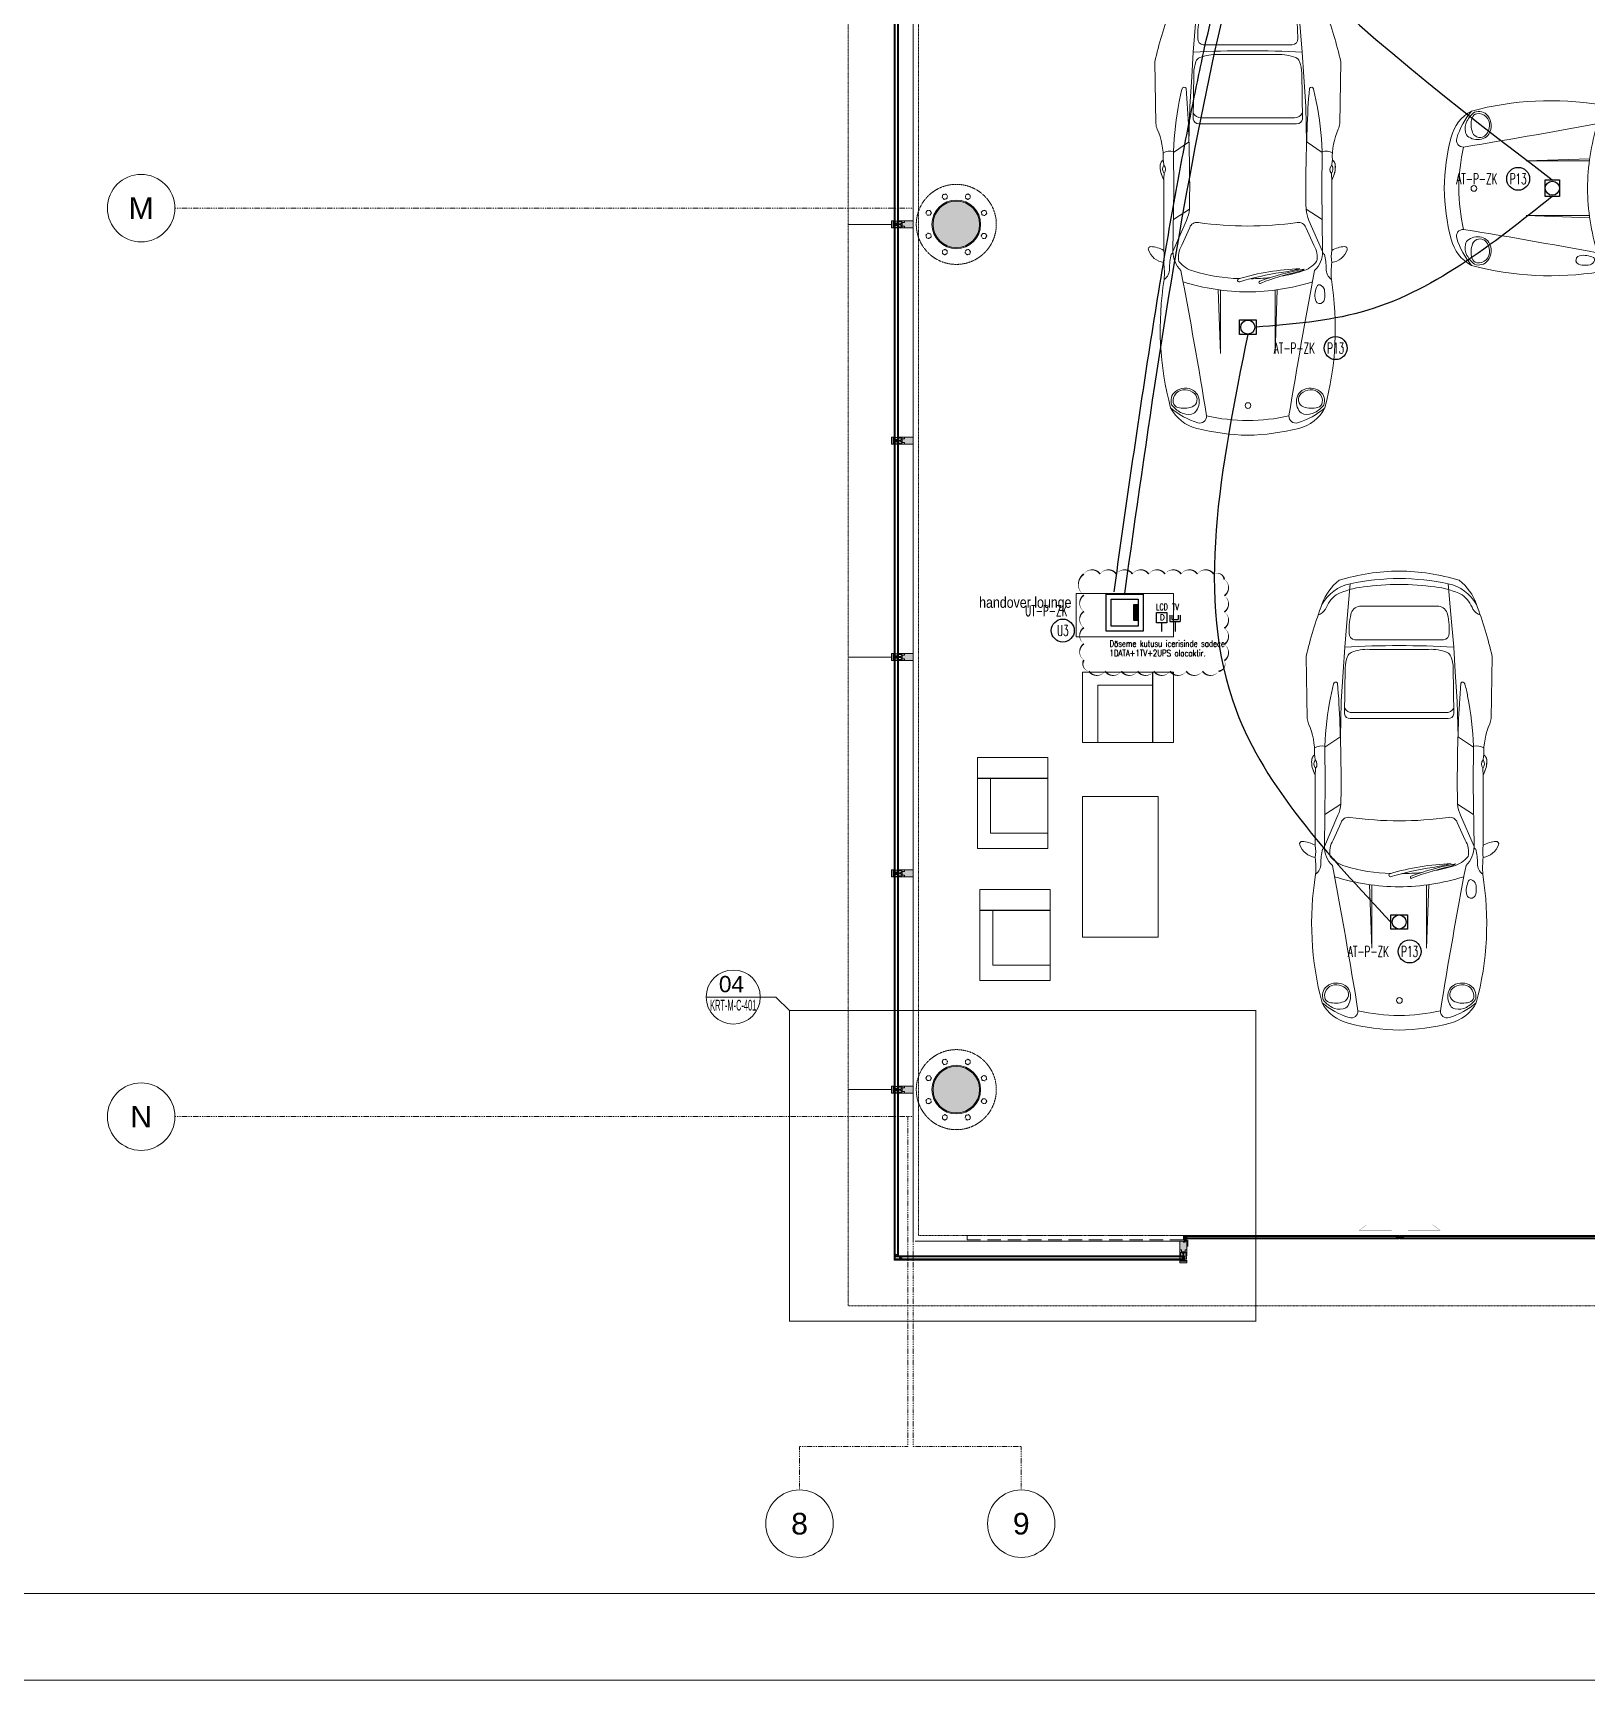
# Model space of a CAD drawing. Extents: x -9058 to 11890, y 0 to 6516.
# Drawn here: x 951 to 2387, y 0 to 1523 of the extents above; entities that cross this region are included whole.
import ezdxf
from ezdxf.enums import TextEntityAlignment as Align

# ---------------------------------------------------------------- set-up
doc = ezdxf.new("R2010")
doc.units = 0
doc.header["$MEASUREMENT"] = 0
for name, pattern in [('DASHDOT', [1, 0.5, -0.25, 0, -0.25]), ('DOT2', [0.125, 0, -0.125]), ('HIDDEN', [0.375, 0.25, -0.125]), ('HIDDEN2', [4.7625, 3.175, -1.5875])]:
    doc.linetypes.add(name, pattern=pattern)
doc.layers.get('0').update_dxf_attribs({"color": 9, "lineweight": 9})
for name, color, linetype, lineweight in [('01', 9, 'Continuous', 9), ('03S', 255, 'Continuous', 9), ('04', 9, 'Continuous', 9), ('05', 9, 'Continuous', 9), ('06C', 9, 'Continuous', 9), ('06D', 9, 'Continuous', 9), ('10', 9, 'Continuous', 9), ('11', 9, 'Continuous', 9), ('15', 9, 'Continuous', 9), ('20', 9, 'DOT2', 9), ('21', 9, 'Continuous', 9), ('24', 9, 'DASHDOT', 9), ('40A', 9, 'Continuous', 9), ('E-DATA LCD EKRAN', 7, 'Continuous', 30), ('E-DATA PRİZİ (RJ45)', 7, 'Continuous', 30), ('E-KABLO', 7, 'Continuous', 30), ('E-KUVVET', 7, 'Continuous', 30), ('E-YAZI', 7, 'Continuous', 30)]:
    doc.layers.add(name, color=color, linetype=linetype, lineweight=lineweight)
doc.styles.add('$1$Arial', font='arial.ttf', dxfattribs={"height": 2.5})
doc.styles.add('Arial', font='arial.ttf', dxfattribs={"height": 2.5})
doc.styles.add('E-YAZI', font='txttw.shx')
doc.styles.add('MuuM_TEXT-STANDART', font='ARIALN.TTF')

# ---------------------------------------------------------------- blocks, each defined once
blk = doc.blocks.new('p-prs-kolon-02')
h = blk.add_hatch(color=255)
h.dxf.hatch_style = 1
edge = h.paths.add_edge_path()
edge.add_arc((0, 0), 22.5, 0, 360)
for radius in [22.5, 21.5]:
    blk.add_circle((0, 0), radius)
at = {"layer": '20', "linetype": 'HIDDEN'}
for points in [[(-12.5, 27.5), (-9.9, 28.1), (-8.1, 26.3), (-8.8, 23.8), (-11.3, 23.1), (-13.1, 25), (-12.5, 27.5)], [(10.6, 28.2), (12.9, 26.9), (12.9, 24.3), (10.6, 23), (8.4, 24.3), (8.4, 26.9), (10.6, 28.2)], [(-28.2, 10.6), (-26.9, 12.9), (-24.3, 12.9), (-23, 10.6), (-24.3, 8.4), (-26.9, 8.4), (-28.2, 10.6)], [(27.5, 12.5), (28.1, 9.9), (26.3, 8.1), (23.8, 8.8), (23.1, 11.3), (25, 13.1), (27.5, 12.5)], [(-27.5, -12.5), (-28.1, -9.9), (-26.3, -8.1), (-23.8, -8.8), (-23.1, -11.3), (-25, -13.1), (-27.5, -12.5)], [(28.2, -10.6), (26.9, -12.9), (24.3, -12.9), (23, -10.6), (24.3, -8.4), (26.9, -8.4), (28.2, -10.6)], [(-10.6, -28.2), (-12.9, -26.9), (-12.9, -24.3), (-10.6, -23), (-8.4, -24.3), (-8.4, -26.9), (-10.6, -28.2)], [(12.5, -27.5), (9.9, -28.1), (8.1, -26.3), (8.8, -23.8), (11.3, -23.1), (13.1, -25), (12.5, -27.5)]]:
    blk.add_lwpolyline(points, dxfattribs=at)
blk.add_circle((0, 0), 37, dxfattribs=at)
blk = doc.blocks.new('p-dog-profil_kapali')
at = {"layer": '03S'}
h = blk.add_hatch(color=256, dxfattribs=at)
h.dxf.hatch_style = 1
h.paths.add_polyline_path([(-3.2, 0), (3.2, 0), (3.2, -13.5), (2.2, -13.5), (2.2, -10.5), (1.5, -10.5), (0.5, -11.5), (0.5, -13.5), (1, -13.5), (1, -14.5), (3, -14.5), (3, -16.5), (1, -16.5), (1, -18.5), (1.8, -18.5), (1.8, -17.5), (3.2, -17.5), (3.2, -20), (-3.2, -20), (-3.2, -17.5), (-1.8, -17.5), (-1.8, -18.5), (-1, -18.5), (-1, -16.5), (-3, -16.5), (-3, -14.5), (-1, -14.5), (-1, -13.5), (-0.5, -13.5), (-0.5, -11.5), (-1.5, -10.5), (-2.3, -10.5), (-2.3, -13.5), (-3.2, -13.5)])
for p in [(3, -15.2), (3, -15.8)]:
    blk.add_point(p)
at = {"layer": '10'}
for points in [[(3.2, -10.5), (-3.2, -10.5), (-3.2, 0), (3.2, 0)], [(-1, -13.5), (1, -13.5), (1, -18.5), (-1, -18.5)], [(3.2, -20), (-3.2, -20), (-3.2, -18.5), (3.2, -18.5)]]:
    blk.add_lwpolyline(points, close=True, dxfattribs=at)
for points in [[(-3.3, -10.5), (-2.3, -10.5), (-2.3, -13.5), (-3.2, -13.5)], [(-3.2, -8), (-3.2, -8), (-1.8, -8), (-1.8, -10.5)], [(-3.2, -10.5), (-3.2, -10.5), (3.2, -10.5)], [(-3.2, -13.5), (-3.2, -10.5)], [(-1, -14.5), (-1, -14.5), (-3, -14.5), (-3, -16.5), (-1, -16.5)], [(1.8, -10), (-1.8, -10)], [(-0.5, -17.5), (-0.5, -17.5), (-0.5, -11.5), (-1.5, -10.5), (-1.5, -10.5)], [(1.5, -10.5), (1.5, -10.5), (0.5, -11.5), (0.5, -17.5)], [(1, -14.5), (1, -14.5), (3, -14.5), (3, -16.5), (1, -16.5)], [(3.2, -8), (3.2, -8), (1.8, -8), (1.8, -10.5)], [(3.2, -10.5), (2.2, -10.5), (2.2, -13.5), (3.2, -13.5), (3.2, -10.5)], [(-3.2, -18.5), (-3.2, -17.5), (-1.8, -17.5), (-1.8, -18.5)], [(1, -18.5), (1, -17.5), (-1, -17.5), (-1, -18.5)], [(1.8, -18.5), (1.8, -17.5), (3.2, -17.5), (3.2, -18.5)]]:
    blk.add_lwpolyline(points, dxfattribs=at)
blk = doc.blocks.new('p-cph_cam_dyn1806')
at = {"layer": '06C'}
blk.add_lwpolyline([(-119.75, 0), (1777, 0)], dxfattribs=at)
at = {"layer": '15'}
for points in [[(-122, -14), (1791.5, -14)], [(-120, -14.5), (1791.5, -14.5)], [(-119.75, -13.5), (1791.5, -13.5)], [(-122, -17), (1794, -17)], [(-120, -16.5), (1793.5, -16.5)], [(-119.75, -17.5), (1794.5, -17.5)]]:
    blk.add_lwpolyline(points, dxfattribs=at)
at = {"layer": '20', "linetype": 'HIDDEN', "ltscale": 2}
for points in [[(837, -60), (837, -20)], [(1237, -60), (1237, -20)], [(1637, -60), (1637, -20)]]:
    blk.add_lwpolyline(points, dxfattribs=at)
for p in [(837, 0), (1037, 0), (1237, 0), (1437, 0), (1637, 0)]:
    blk.add_blockref('p-dog-profil_kapali', p)
blk = doc.blocks.new('p-cph_cam_dyn1804')
at = {"layer": '06C'}
blk.add_lwpolyline([(11.7, 0), (256.5, 0)], dxfattribs=at)
at = {"layer": '15'}
for points in [[(9.5, -13.5), (271.9, -13.5)], [(9.5, -14), (271, -14)], [(9.5, -14.5), (271, -14.5)], [(9.5, -16.5), (274.9, -16.5)], [(9.5, -17), (275.4, -17)], [(9.5, -17.5), (275.9, -17.5)]]:
    blk.add_lwpolyline(points, dxfattribs=at)
blk.add_blockref('p-dog-profil_kapali', (8.5, 0))
blk = doc.blocks.new('p-cephe-kose-birlesim')
at = {"layer": '10'}
for points in [[(1, 3), (1, 5), (3, 5), (3, 3)], [(1, 4.3), (1.7, 4.3), (1.7, 3)], [(5, 1), (5, 3), (1, 3), (1, 1), (5, 1)], [(2.3, 3), (2.3, 4.3), (3, 4.3)], [(4, 3), (4, 4), (5, 4), (5, 3)], [(5, 1), (7, 1), (7, 3), (5, 3)], [(6.2, 3), (6.2, 2.3), (5, 2.3)], [(6.2, 1), (6.2, 1.7), (5, 1.7)]]:
    blk.add_lwpolyline(points, dxfattribs=at)
blk = doc.blocks.new('*U993')
blk.add_blockref('p-cephe-kose-birlesim', (-1, -5))
blk = doc.blocks.new('*U990')
at = {"layer": '03S'}
h = blk.add_hatch(color=256, dxfattribs=at)
h.dxf.hatch_style = 1
h.paths.add_polyline_path([(-200, 5.1), (-197.5, 5.1), (-197.5, 2.1), (-200, 2.1)])
h = blk.add_hatch(color=256, dxfattribs=at)
h.dxf.hatch_style = 1
h.paths.add_polyline_path([(-199.5, 2.1), (-200, 2.1), (-200, 1.6), (-199.5, 1.6)])
h = blk.add_hatch(color=256, dxfattribs=at)
h.dxf.hatch_style = 1
h.paths.add_polyline_path([(-197.5, 1.6), (-200, 1.6), (-200, 1.1), (-197.5, 1.1)])
h = blk.add_hatch(color=256, dxfattribs=at)
h.dxf.hatch_style = 1
h.paths.add_polyline_path([(-197.2, 1), (-198.3, 1), (-198.3, 0.6), (-197.2, 0.6)])
h = blk.add_hatch(color=256, dxfattribs=at)
h.dxf.hatch_style = 1
h.paths.add_polyline_path([(-197.5, 4.4), (-196, 4.4), (-196, 5.1), (-197.5, 5.1)])
h = blk.add_hatch(color=256, dxfattribs=at)
h.dxf.hatch_style = 1
h.paths.add_polyline_path([(-197.5, 2.1), (-196, 2.1), (-196, 2.8), (-197.5, 2.8)])
h = blk.add_hatch(color=256, dxfattribs=at)
h.dxf.hatch_style = 1
h.paths.add_polyline_path([(-4.5, 5.1), (-4.5, 4.4), (-3, 4.4), (-3, 5.1)])
h = blk.add_hatch(color=256, dxfattribs=at)
h.dxf.hatch_style = 1
h.paths.add_polyline_path([(-3, 2.8), (-4.5, 2.8), (-4.5, 2.1), (-3, 2.1)])
h = blk.add_hatch(color=256, dxfattribs=at)
h.dxf.hatch_style = 1
h.paths.add_polyline_path([(-0.5, 5.1), (-3, 5.1), (-3, 4.4), (-3, 2.1), (-0.5, 2.1)])
h = blk.add_hatch(color=256, dxfattribs=at)
h.dxf.hatch_style = 1
h.paths.add_polyline_path([(0.5, 5.1), (3, 5.1), (3, 4.4), (3, 2.1), (0.5, 2.1)])
h = blk.add_hatch(color=256, dxfattribs=at)
h.dxf.hatch_style = 1
h.paths.add_polyline_path([(3, 5.1), (3, 4.4), (4.5, 4.4), (4.5, 5.1)])
h = blk.add_hatch(color=256, dxfattribs=at)
h.dxf.hatch_style = 1
h.paths.add_polyline_path([(3, 2.1), (4.5, 2.1), (4.5, 2.8), (3, 2.8)])
h = blk.add_hatch(color=256, dxfattribs=at)
h.dxf.hatch_style = 1
h.paths.add_polyline_path([(197.5, 4.4), (196, 4.4), (196, 5.1), (197.5, 5.1)])
h = blk.add_hatch(color=256, dxfattribs=at)
h.dxf.hatch_style = 1
h.paths.add_polyline_path([(197.5, 2.1), (196, 2.1), (196, 2.8), (197.5, 2.8)])
h = blk.add_hatch(color=256, dxfattribs=at)
h.dxf.hatch_style = 1
h.paths.add_polyline_path([(197.2, 1), (198.3, 1), (198.3, 0.6), (197.2, 0.6)])
h = blk.add_hatch(color=256, dxfattribs=at)
h.dxf.hatch_style = 1
h.paths.add_polyline_path([(200, 5.1), (197.5, 5.1), (197.5, 2.1), (200, 2.1)])
h = blk.add_hatch(color=256, dxfattribs=at)
h.dxf.hatch_style = 1
h.paths.add_polyline_path([(200, 1.1), (200, 1.6), (197.5, 1.6), (197.5, 1.1)])
h = blk.add_hatch(color=256, dxfattribs=at)
h.dxf.hatch_style = 1
h.paths.add_polyline_path([(199.5, 2.1), (199.5, 1.6), (200, 1.6), (200, 2.1)])
for points in [[(-199.5, 2.1), (-199.5, 1.6)], [(199.5, 2.1), (199.5, 1.6)]]:
    blk.add_lwpolyline(points)
at = {"layer": '06D'}
for p, q in [((-4.5, 5.1), (-196, 5.1)), ((-4.5, 2.1), (-196, 2.1)), ((4.5, 5.1), (196, 5.1)), ((4.5, 2.1), (196, 2.1))]:
    blk.add_line(p, q, dxfattribs=at)
at = {"layer": '06D', "const_width": 0.2}
for points in [[(-7.5, 10.1), (-37.5, 10.1), (-30.5, 15.1)], [(7.5, 10.1), (37.5, 10.1), (30.5, 15.1)]]:
    blk.add_lwpolyline(points, dxfattribs=at)
at = {"layer": '10'}
for points in [[(-200.3, -0.8), (-198.3, -0.8), (-198.3, 1)], [(-196, 5.1), (-200, 5.1), (-200, 1.1), (-197.5, 1.1), (-197.5, 1.6), (-200, 1.6)], [(-199.4, 1), (-196, 1), (-196, -5)], [(-198.3, 0.6), (-197.2, 0.6), (-197.2, 1)], [(-197.5, 2.1), (-196, 2.1), (-196, 2.8), (-197.5, 2.8), (-197.5, 2.1)], [(-3, 5.1), (-4.5, 5.1), (-4.5, 4.4), (-3, 4.4), (-3, 5.1)], [(-3, 2.8), (-4.5, 2.8), (-4.5, 2.1), (-3, 2.1), (-3, 2.8)], [(3, 5.1), (4.5, 5.1), (4.5, 4.4), (3, 4.4), (3, 5.1)], [(3, 2.8), (4.5, 2.8), (4.5, 2.1), (3, 2.1), (3, 2.8)], [(198.9, 1), (195.5, 1), (195.5, -5)], [(196, 5.1), (200, 5.1), (200, 1.1), (197.5, 1.1), (197.5, 1.6), (200, 1.6)], [(197.5, 2.1), (196, 2.1), (196, 2.8), (197.5, 2.8), (197.5, 2.1)], [(198.3, 0.6), (197.2, 0.6), (197.2, 1)], [(200.3, -0.8), (198.3, -0.8), (198.3, 1)]]:
    blk.add_lwpolyline(points, dxfattribs=at)
for points in [[(-200, 5.1), (-197.5, 5.1), (-197.5, 2.1), (-200, 2.1)], [(-0.5, 2.1), (-3, 2.1), (-3, 5.1), (-0.5, 5.1)], [(0.5, 2.1), (3, 2.1), (3, 5.1), (0.5, 5.1)], [(200, 5.1), (197.5, 5.1), (197.5, 2.1), (200, 2.1)]]:
    blk.add_lwpolyline(points, close=True, dxfattribs=at)
at = {"layer": '11'}
for points in [[(-3.4, 3), (-3.4, 4.2), (-197, 4.2), (-197, 3), (-3.4, 3)], [(3.4, 3), (3.4, 4.2), (197, 4.2), (197, 3), (3.4, 3)]]:
    blk.add_lwpolyline(points, dxfattribs=at)
at = {"layer": '20', "linetype": 'HIDDEN', "ltscale": 50}
for points in [[(-200, 5.1), (-400, 5.1), (-400, 1.1), (-200, 1.1)], [(200, 5.1), (400, 5.1), (400, 1.1), (200, 1.1)]]:
    blk.add_lwpolyline(points, dxfattribs=at)
blk = doc.blocks.new('0_detailbox1')
blk.add_lwpolyline([(10.41, -2.5), (7.91, 0), (-5, 0)])
blk.add_circle((0, 0), 5)
at = {"style": 'Arial'}
blk.add_attdef('DETAYADI', text='', height=3, dxfattribs=at).set_placement((0, 0), align=Align.BOTTOM_CENTER)
blk.add_attdef('PAFTAADI', text='', height=2, dxfattribs=at).set_placement((0, -0.5), align=Align.TOP_CENTER)
blk = doc.blocks.new('*U743')
blk.add_lwpolyline([(20, 20), (-110, 20), (-110, -50), (20, -50), (20, 20)])
blk = doc.blocks.new('p-koltuk-lounge')
at = {"layer": '05'}
for points in [[(-30.5, -13.3), (-30.5, -66.3), (-44.5, -66.3), (-44.5, -1.3), (-30.5, -1.3)], [(-30.5, -13.3), (-30.5, -66.3), (20, -66.3), (20, -1.3), (-30.5, -1.3)], [(-30.5, -13.3), (20, -13.3), (20, -1.3), (-30.5, -1.3)]]:
    blk.add_lwpolyline(points, dxfattribs=at)
blk.add_lwpolyline([(20.5, -66.3), (39.5, -66.3), (39.5, -1.3), (20.5, -1.3)], close=True, dxfattribs=at)
blk = doc.blocks.new('*U744')
blk.add_lwpolyline([(55, 15), (-35, 15), (-35, -25), (55, -25), (55, 15)])
blk = doc.blocks.new('p-waitinglounge')
at = {"layer": '05'}
for name, p, rotation in [('*U744', (-170.3, 352.7), 180), ('p-koltuk-lounge', (-317.7, 186.6), 90), ('*U743', (-199.3, 170), 90), ('p-koltuk-lounge', (-315.6, 64.5), 90)]:
    blk.add_blockref(name, p, dxfattribs=dict(at, rotation=rotation))
blk.add_blockref('p-koltuk-lounge', (-174.8, 306.3), dxfattribs=at)
blk = doc.blocks.new('prs-plan')
for points in [[(325, 0, 0.073985), (239, 554, 0.153936), (16, 714, 0.035069), (-466, 860), (-1037, 850, 0.080758), (-1089, 837, -0.111291), (-1375, 782, 0.222022), (-1420, 809, 0.155977), (-1555, 777), (-2211, 777, 0.115278), (-2175, 896, 0.541385), (-2206, 919, 0.273922), (-2323, 777, -0.044974), (-2479, 773, 0.105774), (-3667, 713, 0.212201), (-3856, 472, 0.055723), (-3920, 0, 0.055723), (-3856, -472, 0.212201), (-3667, -713, 0.105774), (-2479, -773, -0.044974), (-2323, -777, 0.273922), (-2206, -919, 0.541385), (-2175, -896, 0.115278), (-2211, -777), (-1555, -777, 0.155977), (-1420, -809, 0.222022), (-1375, -782, -0.111291), (-1089, -837, 0.080758), (-1037, -850), (-466, -860, 0.035069), (16, -714, 0.153936), (239, -554, 0.073985)], [(16, -714, -0.035069), (-466, -860), (-1037, -850, -0.080758), (-1089, -837, 0.111291), (-1375, -782, -0.231444), (-1423, -809, -0.153464), (-1555, -777), (-2211, -777, -0.115278), (-2175, -896, -0.541385), (-2206, -919, -0.273922), (-2323, -777, 0.044974), (-2479, -773, -0.105774), (-3667, -713, -0.212201), (-3856, -472, -0.055723), (-3920, 0, -0.055723), (-3856, 472, -0.212201), (-3667, 713, -0.105774), (-2479, 773, 0.044974), (-2323, 777, -0.273922), (-2206, 919, -0.541385), (-2175, 896, -0.115278), (-2211, 777), (-1555, 777, -0.153464), (-1423, 809, -0.231444), (-1375, 782, 0.111291), (-1089, 837, -0.080758), (-1037, 850), (-466, 860, -0.035069), (16, 714, -0.153936), (239, 554, -0.073985), (325, 0, -0.073985), (239, -554, -0.153936)], [(-3507, 501, 0.318262), (-3515, 669, 0.336631), (-3640, 702, 0.107863), (-3709, 621, 0.176217), (-3724, 519, 0.204198), (-3692, 473, 0.234058), (-3559, 459, 0.162353)], [(-3534, 494, 0.163341), (-3500, 577, 0.213722), (-3531, 661, 0.243766), (-3617, 689, 0.291481), (-3662, 649, 0.158425), (-3657, 514, 0.556548)], [(-1039, 0), (-1039, -452, 0.388823), (-996, -505), (-571, -500, 0.078172), (-465, -479, 0.196108), (-427, -443, 0.096829), (-399, -274), (-399, 0), (-399, 274, 0.096829), (-427, 443, 0.196108), (-465, 479, 0.078172), (-571, 500), (-996, 505, 0.388823), (-1039, 452)], [(-310, 0), (-310, -411, 0.407574), (-250, -463), (-171, -461, 0.03281), (-76, -447, 0.311096), (0, -366), (0, 0), (0, 366, 0.311096), (-76, 447, 0.03281), (-171, 461), (-250, 463, 0.407574), (-310, 411)], [(-2381, -481, 0.066931), (-2474, 85, 1.115799), (-2500, 74, -0.036962), (-2415, -309, 0.02456)], [(-2496, -110, -0.043566), (-2383, -521, -0.084927), (-2410, -455, 0.037508), (-2512, -123, -1.353737)], [(-3507, -501, -0.318262), (-3515, -669, -0.336631), (-3640, -702, -0.107863), (-3709, -621, -0.176217), (-3724, -519, -0.204198), (-3692, -473, -0.234058), (-3559, -459, -0.162353)], [(-3534, -494, -0.163341), (-3500, -577, -0.213722), (-3531, -661, -0.243766), (-3617, -689, -0.291481), (-3662, -649, -0.158425), (-3657, -514, -0.556548)], [(-2530, -669, 0.383263), (-2540, -641, 0.054412), (-2600, -623, 0.109062), (-2669, -625, 0.400423), (-2701, -674, 0.320332), (-2644, -712, 0.05979), (-2571, -708, 0.197788)]]:
    blk.add_lwpolyline(points, format="xyb", close=True)
for points in [[(-2479, 773, 0.242846), (-2380, 724, -0.066443), (-2247, 708, 0.284222), (-2222, 692, 0.284222)], [(-1295, 688, 0.192613), (-1311, 783, 0.192613)], [(-3667, 713, 0.101535), (-3804, 461, 0.52292), (-3741, 381, 0.007101), (-2397, 618, -0.204495), (-2222, 692), (-1644, 685), (-1295, 688, -0.038718), (-833, 633, -0.010841), (-718, 608, -0.648), (-711, 571, -0.015753), (-1092, 548, -0.014486), (-1829, 539, -0.071916), (-1933, 566), (-2222, 692)], [(-2449, -305, 0.031083), (-2404, -500, 0.14503), (-2314, -637, 0.190771), (-2163, -611), (-2000, -537, 0.400838), (-1954, -456, -0.031829), (-1985, 0, -0.031829), (-1954, 456, 0.400838), (-2000, 537), (-2163, 611, 0.190771), (-2314, 637, 0.14503), (-2404, 500, 0.06672), (-2471, 77)], [(-84, -751, -0.178742), (-28, -682, 0.128631), (105, -582, 0.089194), (178, -330, 0.036776), (200, 0, 0.036776), (178, 330, 0.089194), (105, 582, 0.128631), (-28, 682, -0.178742), (-84, 751)], [(16, 714, -0.211518), (208, 453, -0.047818), (256, 0, -0.047818), (208, -453, -0.211518), (16, -714, -0.211518)], [(-2502, -598, -0.070312), (-2595, 0, -0.070312), (-2502, 598)], [(-1214, -544), (-880, -536), (-607, -518), (-378, -504, 0.016855), (-365, 0, 0.016855), (-378, 504), (-607, 518), (-880, 536), (-1214, 544)], [(-943, -504, -0.278411), (-984, -432), (-984, 0), (-984, 432, -0.278411), (-943, 504)], [(-3741, -381, -0.051873), (-3784, 0, -0.051873), (-3741, 381)], [(-2472, -27, 0.027717), (-2463, -205, 0.14503)], [(-3667, -713, -0.101535), (-3804, -461, -0.52292), (-3741, -381, -0.007101), (-2397, -618, 0.204495), (-2222, -692), (-1644, -685), (-1295, -688, 0.038718), (-833, -633, 0.010841), (-718, -608, 0.648), (-711, -571, 0.015753), (-1092, -548, 0.014486), (-1829, -539, 0.071916), (-1933, -566), (-2222, -692)], [(-2479, -773, -0.242846), (-2380, -724, 0.066443), (-2247, -708, -0.284222), (-2222, -692, -0.284222)], [(-1295, -688, -0.192613), (-1311, -783, -0.192613)]]:
    blk.add_lwpolyline(points, format="xyb")
for points in [[(-1829, 539), (-1926, 688)], [(-1210, 548), (-1305, 688)], [(208, 453), (-77, 479), (-378, 504)], [(-2577, 253), (-3163, 253), (-2574, 273)], [(-2577, -253), (-3163, -253), (-2574, -273)], [(208, -453), (-77, -479), (-378, -504)], [(-1829, -539), (-1926, -688)], [(-1210, -548), (-1305, -688)]]:
    blk.add_lwpolyline(points)
blk.add_circle((-3645, -2), 26.6)
for centre, radius, start, end in [((-2267, 1072), 300, 259.298, 280.702), ((-1480, 1337), 564, 262.3343, 268.0614), ((-1459, 726), 61.9, 53.34, 130.5245), ((-1462, 820), 60, 231.9068, 311.9577), ((-1480, 1337), 564, 275.8996, 280.6987), ((-1462, -820), 60, 48.0423, 128.0932), ((-2267, -1072), 300, 79.298, 100.702), ((-1480, -1337), 564, 91.9386, 97.6657), ((-1459, -726), 61.9, 229.4755, 306.66), ((-1480, -1337), 564, 79.3013, 84.1004)]:
    blk.add_arc(centre, radius, start, end)
blk = doc.blocks.new('$0$0_aks')
at = {"linetype": 'Continuous'}
blk.add_circle((0, 0), 3.12, dxfattribs=at)
at = {"style": '$1$Arial'}
blk.add_attdef('AKS', text='', height=2.5, dxfattribs=at).set_placement((0, 0), align=Align.MIDDLE_CENTER)
blk = doc.blocks.new('AKS')
at = {"layer": '24', "ltscale": 2}
for points in [[(1062.5, 1345.9), (1745.1, 1345.9)], [(1062.5, 505.9), (1745.1, 505.9)], [(1740.1, 505.9), (1740.1, 200.8)], [(1745.1, 505.9), (1745.1, 200.8)], [(1740.1, 200.8), (1640.1, 200.8), (1640.1, 160.8)], [(1745.1, 200.8), (1845.1, 200.8), (1845.1, 160.8)]]:
    blk.add_lwpolyline(points, dxfattribs=at)
at = {"layer": '24'}
ref = blk.add_blockref('$0$0_aks', (1031.3, 1345.9), dxfattribs=dict(at, xscale=10, yscale=10, zscale=10))
ref.add_attrib('AKS', 'M', dxfattribs={"layer": '0', "height": 20, "style": '$1$Arial'}).set_placement((1031.3, 1345.9), align=Align.MIDDLE_CENTER)
ref = blk.add_blockref('$0$0_aks', (1031.3, 505.9), dxfattribs=dict(at, xscale=10, yscale=10, zscale=10))
ref.add_attrib('AKS', 'N', dxfattribs={"layer": '0', "height": 20, "style": '$1$Arial'}).set_placement((1031.3, 505.9), align=Align.MIDDLE_CENTER)
ref = blk.add_blockref('$0$0_aks', (1640.1, 129.6), dxfattribs=dict(at, xscale=10, yscale=10, zscale=10))
ref.add_attrib('AKS', '8', dxfattribs={"layer": '0', "height": 20, "style": '$1$Arial'}).set_placement((1640.1, 129.6), align=Align.MIDDLE_CENTER)
ref = blk.add_blockref('$0$0_aks', (1845.1, 129.6), dxfattribs=dict(at, xscale=10, yscale=10, zscale=10))
ref.add_attrib('AKS', '9', dxfattribs={"layer": '0', "height": 20, "style": '$1$Arial'}).set_placement((1845.1, 129.6), align=Align.MIDDLE_CENTER)
blk = doc.blocks.new('E-YER DOSEME BUATI')
at = {"layer": 'E-KUVVET', "color": 6}
blk.add_lwpolyline([(-7.75, 6.75), (7.75, 6.75), (7.75, -6.75), (-7.75, -6.75)], close=True, dxfattribs=at)
blk.add_circle((0, 0), 6.5, dxfattribs=at)
blk = doc.blocks.new('E-DÖŞEME BUAT')
at = {"layer": 'E-YAZI'}
h = blk.add_hatch(color=5, dxfattribs=at)
h.dxf.hatch_style = 1
h.paths.add_polyline_path([(-9.9, 8.7), (-24.1, 8.7), (-24.1, 4.5), (-9.9, 4.5)])
at = {"layer": 'E-YAZI', "color": 3}
blk.add_lwpolyline([(-34, 34), (0, 34), (0, 0), (-34, 0)], close=True, dxfattribs=at)
at = {"layer": 'E-YAZI', "color": 5}
for points in [[(-29.5, 29.5), (-4.5, 29.5), (-4.5, 4.5), (-29.5, 4.5)], [(-24.1, 4.5), (-9.9, 4.5), (-9.9, 8.7), (-24.1, 8.7)]]:
    blk.add_lwpolyline(points, close=True, dxfattribs=at)
blk = doc.blocks.new('E-LCD+TV')
at = {"layer": 'E-DATA PRİZİ (RJ45)', "color": 1}
for p, q in [((0, 0), (0, 42)), ((38.5, 77.5), (38.5, 48)), ((38.5, 48), (87.6, 48)), ((48.3, 77.5), (48.3, 57.8)), ((48.3, 57.8), (77.8, 57.8)), ((63, 48), (63, 0)), ((77.8, 77.5), (77.8, 57.8)), ((87.6, 77.5), (87.6, 48))]:
    blk.add_line(p, q, dxfattribs=at)
blk.add_lwpolyline([(-24.6, 89.6), (24.6, 89.6), (24.6, 42), (-24.6, 42)], close=True, dxfattribs=at)
at = {"layer": 'E-DATA PRİZİ (RJ45)', "color": 1, "style": 'E-YAZI'}
blk.add_text('D', height=25.6, dxfattribs=at).set_placement((-8.8, 54.6))
at = {"layer": 'E-YAZI', "color": 1, "style": 'E-YAZI', "width": 0.7}
for s, p in [('LCD', (-27, 101.6)), ('TV', (49, 101.6))]:
    blk.add_text(s, height=30, dxfattribs=at).set_placement(p)

msp = doc.modelspace()

# ---------------------------------------------------------------- linework, layer by layer
at = {"layer": '20'}
for points in [[(2685.06, 615.13), (2685.06, 345.87), (1705.06, 345.87), (1705.06, 2309.12), (1745.06, 2309.12)], [(1770.06, 2302.62), (1770.06, 410.87), (2620.06, 410.87), (2620.06, 613.93), (2655.06, 613.93)]]:
    msp.add_lwpolyline(points, dxfattribs=at)
at = {"layer": '21', "linetype": 'HIDDEN2', "ltscale": 0.1, "const_width": 1}
msp.add_lwpolyline([(1650.83, 618.98), (2081.99, 618.98), (2081.99, 331.85), (1650.83, 331.85)], close=True, dxfattribs=at)
at = {"layer": '40A'}
for points in [[(5945, 4205), (0, 4205), (0, 0), (5945, 0)], [(5405.06, 80), (80, 80), (80, 4125), (5405.06, 4125)]]:
    msp.add_lwpolyline(points, close=True, dxfattribs=at)
at = {"layer": 'E-KABLO', "color": 7, "linetype": 'Continuous'}
for centre in [(2324.57, 1388, 0), (2155.8, 1231.46, 0), (1903.51, 970.35, 0), (2224.26, 673.63, 0)]:
    msp.add_circle(centre, 10.61, dxfattribs=at)
at = {"layer": 'E-KABLO', "color": 6}
for points in [[(2074.56, 2160.87), (1984.61, 1834.81), (2356.15, 1387.05)], [(2356.15, 1371.55), (2179.34, 1264.73), (2082.31, 1250.87)], [(2074.56, 1244.12), (2063.75, 896.67), (2206.81, 700.87)]]:
    msp.add_spline(points, degree=3, dxfattribs=at)
at = {"layer": 'E-KABLO', "color": 4}
msp.add_open_spline([(1950.91, 1006.02), (1955.77, 1040.45), (1960.63, 1074.88), (1975.56, 1178.22), (1985.95, 1247.15), (2002.25, 1343.08), (2007.03, 1370.03), (2015.56, 1415.67), (2019.17, 1434.35), (2026.68, 1471.73), (2030.58, 1490.43), (2042.91, 1546.43), (2051.98, 1583.63), (2067.46, 1638.22), (2072.84, 1655.95), (2090.13, 1708.73), (2103.17, 1743.34), (2124.43, 1791.01), (2130.99, 1804.81), (2146.17, 1834.64), (2154.94, 1850.56), (2173.12, 1881.98), (2182.55, 1897.5), (2201.2, 1927.5), (2210.42, 1942.01), (2219.62, 1956.48), (2219.62, 1956.48), (2219.62, 1956.48), (2219.62, 1956.48), (2222.43, 1960.91), (2225.24, 1965.34), (2228.06, 1969.77)], degree=3, knots=[0, 0, 0, 0, 104.6067401, 104.6067401, 313.8202203, 313.8202203, 395.5360428, 395.5360428, 452.1643854, 452.1643854, 508.792728, 508.792728, 622.0494133, 622.0494133, 677.0392468, 677.0392468, 787.0189139, 787.0189139, 832.4942443, 832.4942443, 886.5781796, 886.5781796, 940.6621148, 940.6621148, 991.9573871, 991.9573871, 991.9573871, 991.9574613, 991.9574613, 991.9574613, 1007.6472617, 1007.6472617, 1007.6472617, 1007.6472617], dxfattribs=at)
at = {"layer": 'E-YAZI', "color": 3}
msp.add_lwpolyline([(1923.01, 1022.61, 0, 1.5, -0.5205671), (1938.01, 1022.61, 0, 1.5, -0.5205671), (1953.01, 1022.61, 0, 1.5, -0.5205671), (1968.01, 1022.61, 0, 1.5, -0.5205671), (1983.01, 1022.61, 0, 1.5, -0.5205671), (1998.01, 1022.61, 0, 1.5, -0.5205671), (2013.01, 1022.61, 0, 1.5, -0.5205671), (2028.01, 1022.61, 0, 1.5, -0.5205671), (2043.01, 1022.61, 0, 1.5, -0.5205671), (2052.9, 1017.51, 0, 1.5, -0.5205671), (2052.9, 1002.51, 0, 1.5, -0.5205671), (2052.9, 987.51, 0, 1.5, -0.5205671), (2052.9, 972.51, 0, 1.5, -0.5205671), (2052.9, 957.51, 0, 1.5, -0.5205671), (2052.9, 942.51, 0, 1.5, -0.5205671), (2047.68, 932.73, 0, 1.5, -0.5205671), (2032.68, 932.73, 0, 1.5, -0.5205671), (2017.68, 932.73, 0, 1.5, -0.5205671), (2002.68, 932.73, 0, 1.5, -0.5205671), (1987.68, 932.73, 0, 1.5, -0.5205671), (1972.68, 932.73, 0, 1.5, -0.5205671), (1957.68, 932.73, 0, 1.5, -0.5205671), (1942.68, 932.73, 0, 1.5, -0.5205671), (1927.68, 932.73, 0, 1.5, -0.5205671), (1923.01, 943.05, 0, 1.5, -0.5205671), (1923.01, 958.05, 0, 1.5, -0.5205671), (1923.01, 973.05, 0, 1.5, -0.5205671), (1923.01, 988.05, 0, 1.5, -0.5205671), (1923.01, 1003.05, 0, 1.5, -0.5205671)], format="xyseb", close=True, dxfattribs=at)
at = {"layer": 'E-YAZI', "color": 6}
msp.add_spline([(1960.81, 1004.62), (2031.4, 1444.46), (2147.48, 1815.15), (2228.06, 1951.12)], degree=3, dxfattribs=at)

# ---------------------------------------------------------------- block references
for name, p in [('AKS', (20, 15)), ('*U990', (2215.06, 405.77)), ('*U993', (1748.56, 393.37))]:
    msp.add_blockref(name, p)
at = {"rotation": 270}
msp.add_blockref('p-cph_cam_dyn1806', (1765.06, 2182.87), dxfattribs=at)
at = {"xscale": -1}
msp.add_blockref('p-cph_cam_dyn1804', (2023.51, 405.87), dxfattribs=at)
at = {"layer": '01'}
for p in [(1805.06, 1345.87), (1805.06, 545.87)]:
    msp.add_blockref('p-prs-kolon-02', p, dxfattribs=at)
at = {"layer": '04', "xscale": 0.1, "yscale": 0.1, "zscale": 0.1, "rotation": 90}
for p in [(2074.56, 1542.87), (2214.56, 992.87)]:
    msp.add_blockref('prs-plan', p, dxfattribs=at)
at = {"layer": '04', "xscale": 0.1, "yscale": 0.1, "zscale": 0.1}
msp.add_blockref('prs-plan', (2648.14, 1379.3), dxfattribs=at)
at = {"layer": '05'}
msp.add_blockref('p-waitinglounge', (2141.14, 626.87), dxfattribs=at)
at = {"layer": '21'}
ref = msp.add_blockref('0_detailbox1', (1598.78, 631.48), dxfattribs=dict(at, xscale=5, yscale=5, zscale=5))
ref.add_attrib('DETAYADI', '04', dxfattribs={"layer": '0', "height": 15, "style": 'Arial'}).set_placement((1597.18, 631.48), align=Align.BOTTOM_CENTER)
ref.add_attrib('PAFTAADI', 'KRT-M-C-401', dxfattribs={"layer": '0', "height": 10, "style": 'Arial', "width": 0.45}).set_placement((1598.8, 628.98), align=Align.TOP_CENTER)
at = {"layer": 'E-DATA LCD EKRAN', "color": 1, "xscale": 0.196, "yscale": 0.196, "zscale": 0.196}
msp.add_blockref('E-LCD+TV', (1995.01, 969.38), dxfattribs=at)
at = {"layer": 'E-KUVVET'}
for p, rotation in [((2356.15, 1379.3), 89.99999999999999), ((2074.56, 1250.87), 180), ((2214.56, 700.87), 180)]:
    msp.add_blockref('E-YER DOSEME BUATI', p, dxfattribs=dict(at, rotation=rotation))
at = {"layer": 'E-YAZI', "color": 1, "rotation": 89.99999999999999}
msp.add_blockref('E-DÖŞEME BUAT', (1977.69, 1003.9), dxfattribs=at)

# ---------------------------------------------------------------- texts
at = {"layer": '21', "insert": (1826.18, 1001.37), "char_height": 10, "width": 202.1826, "attachment_point": 1, "style": 'MuuM_TEXT-STANDART'}
msp.add_mtext('\\pt13.333;handover lounge', dxfattribs=at)
at = {"layer": 'E-KABLO', "color": 3, "linetype": 'Continuous', "style": 'E-YAZI', "width": 0.6}
for s, p in [('P13', (2324.57, 1388, 0)), ('P13', (2155.8, 1231.46, 0)), ('U3', (1903.51, 970.35, 0)), ('P13', (2224.26, 673.63, 0))]:
    msp.add_text(s, height=10, dxfattribs=at).set_placement(p, align=Align.MIDDLE_CENTER)
at = {"layer": 'E-YAZI', "color": 3, "style": 'E-YAZI'}
for s, height, width, p in [('AT-P-ZK', 10, 0.6, (2267.39, 1383, 0)), ('AT-P-ZK', 10, 0.6, (2098.62, 1226.46, 0)), ('UT-P-ZK', 10, 0.6, (1868.72, 983.65, 0)), ('Döseme kutusu icerisinde sadece', 5.88, 0.8, (1946.71, 955.4)), ('1DATA+1TV+2UPS olacaktir.', 5.88, 0.8, (1946.71, 946.52)), ('AT-P-ZK', 10, 0.6, (2167.08, 668.63, 0))]:
    msp.add_text(s, height=height, dxfattribs=dict(at, width=width)).set_placement(p)

doc.saveas('drawing.dxf')
